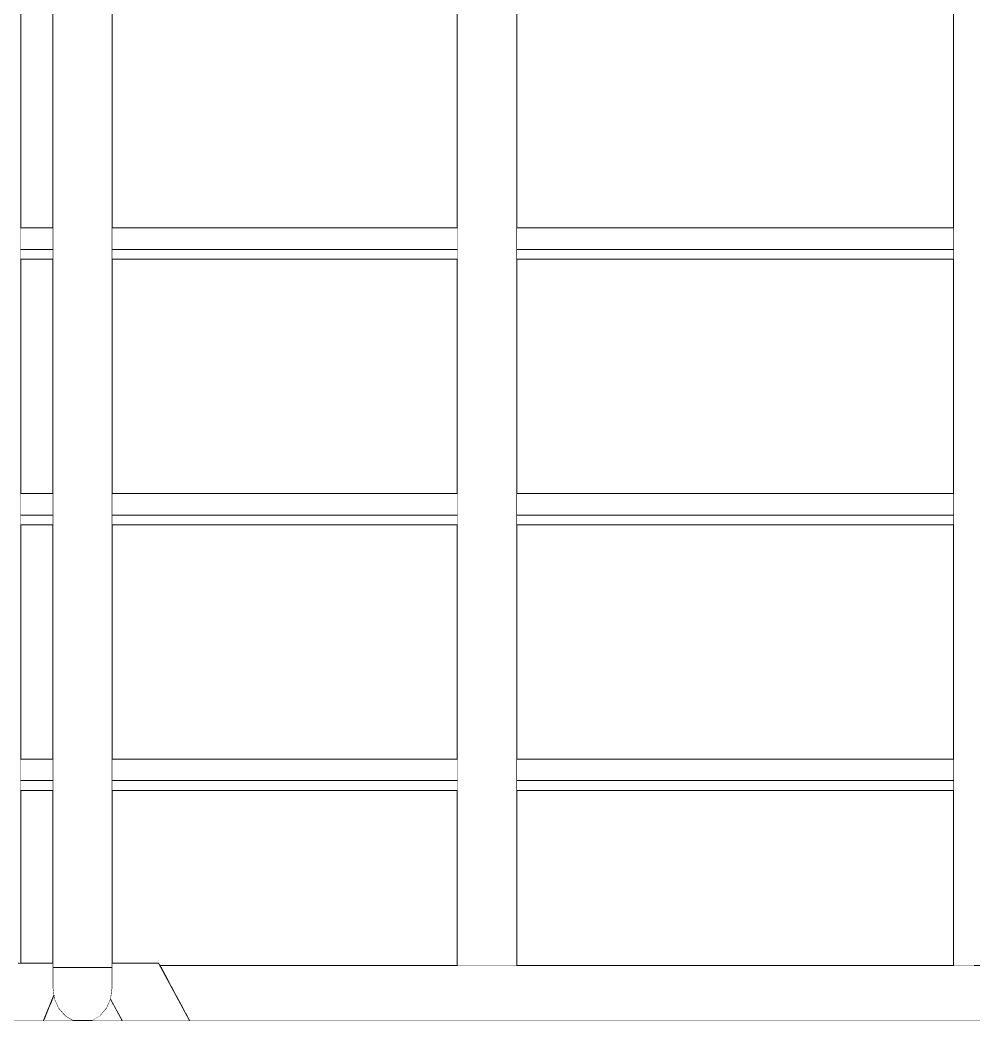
# Model space of a CAD drawing. Header units: millimetres. Extents: x -71878 to 121433, y -67383 to 83273.
# Drawn here: x 6745 to 8668, y -59652 to -57632 of the extents above; entities that cross this region are included whole.
import ezdxf

# ---------------------------------------------------------------- set-up
doc = ezdxf.new("R2010")
doc.units = ezdxf.units.MM
doc.header["$MEASUREMENT"] = 0
doc.set_wipeout_variables(frame=1)
doc.linetypes.add('Wipeout_Contour', pattern=[1000, 0, -1000])
for name, color, linetype in [('COLUMNAS', 7, 'Continuous'), ('ENTIRADO', 7, 'Continuous'), ('Vigas', 7, 'Continuous')]:
    doc.layers.add(name, color=color, linetype=linetype)
for name, color, linetype, lineweight, true_color in [('COLUMNAS_Pluma_Nº__23', 7, 'Continuous', 5, 0x646464), ('ENTIRADO_Pluma_Nº__23', 7, 'Continuous', 5, 0x646464), ('Vigas_Pluma_Nº__23', 7, 'Continuous', 5, 0x646464)]:
    doc.layers.add(name, color=color, linetype=linetype, lineweight=lineweight, true_color=true_color)

msp = doc.modelspace()

# ---------------------------------------------------------------- wipeouts: each hides what was drawn before it
at = {"color": 254, "linetype": 'Wipeout_Contour', "lineweight": 0, "ltscale": 118894.501375}
msp.add_wipeout([(6813.585, -59542.404), (6810.648, -59542.404), (6810.648, -59583.754), (6813.585, -59605.226)], dxfattribs=at).dxf.layer = 'Vigas'
at = {"color": 254, "linetype": 'Wipeout_Contour', "lineweight": 0, "ltscale": 119354.237953}
msp.add_wipeout([(6930.648, -59542.404), (6927.711, -59542.404), (6927.711, -59605.226), (6930.648, -59583.754)], dxfattribs=at).dxf.layer = 'Vigas'

# ---------------------------------------------------------------- next in the draw order: wipeouts: each hides what was drawn before it
at = {"color": 254, "linetype": 'Wipeout_Contour', "lineweight": 0, "ltscale": 118909.260805}
msp.add_wipeout([(6813.585, -59542.404), (6813.585, -59605.226), (6822.107, -59624.596), (6822.107, -59542.404)], dxfattribs=at).dxf.layer = 'Vigas'
at = {"color": 254, "linetype": 'Wipeout_Contour', "lineweight": 0, "ltscale": 119324.021412}
msp.add_wipeout([(6927.711, -59542.404), (6919.189, -59542.404), (6919.189, -59624.596), (6927.711, -59605.226)], dxfattribs=at).dxf.layer = 'Vigas'

# ---------------------------------------------------------------- next in the draw order: linework, layer by layer
at = {"layer": 'Vigas_Pluma_Nº__23', "linetype": 'Continuous'}
for p, q in [((6810.648, -59542.404), (6810.648, -59583.754)), ((6930.648, -59542.404), (6930.648, -59583.754))]:
    msp.add_line(p, q, dxfattribs=at)

# ---------------------------------------------------------------- next in the draw order: wipeouts: each hides what was drawn before it
at = {"color": 254, "linetype": 'Wipeout_Contour', "lineweight": 0, "ltscale": 119274.675511}
msp.add_wipeout([(6919.189, -59542.404), (6905.915, -59542.404), (6905.915, -59639.969), (6919.189, -59624.596)], dxfattribs=at).dxf.layer = 'Vigas'

# ---------------------------------------------------------------- next in the draw order: linework, layer by layer
at = {"layer": 'Vigas_Pluma_Nº__23', "linetype": 'Continuous'}
for p, q in [((6930.648, -59583.754), (6927.711, -59605.226)), ((6927.711, -59605.226), (6919.189, -59624.596))]:
    msp.add_line(p, q, dxfattribs=at)

# ---------------------------------------------------------------- next in the draw order: wipeouts: each hides what was drawn before it
at = {"color": 254, "linetype": 'Wipeout_Contour', "lineweight": 0, "ltscale": 120259.034342}
msp.add_wipeout([(6927.711, -57553.359), (6927.711, -59542.404), (6930.648, -59542.404), (6930.648, -57545.58)], dxfattribs=at).dxf.layer = 'COLUMNAS'
at = {"color": 254, "linetype": 'Wipeout_Contour', "lineweight": 0, "ltscale": 148996.946152}
msp.add_wipeout([(6905.915, -59542.404), (6889.189, -59542.404), (6889.189, -59649.01), (6890.592, -59649.01), (6905.915, -59639.969)], dxfattribs=at).dxf.layer = 'Vigas'

# ---------------------------------------------------------------- next in the draw order: linework, layer by layer
at = {"layer": 'Vigas_Pluma_Nº__23', "linetype": 'Continuous'}
msp.add_line((6919.189, -59624.596), (6905.915, -59639.969), dxfattribs=at)

# ---------------------------------------------------------------- next in the draw order: wipeouts: each hides what was drawn before it
at = {"color": 254, "linetype": 'Wipeout_Contour', "lineweight": 0, "ltscale": 120232.952166}
msp.add_wipeout([(6919.189, -57560.376), (6919.189, -59542.404), (6927.711, -59542.404), (6927.711, -57553.359)], dxfattribs=at).dxf.layer = 'COLUMNAS'
at = {"color": 254, "linetype": 'Wipeout_Contour', "lineweight": 0, "ltscale": 119140.193568}
msp.add_wipeout([(6889.189, -59542.404), (6870.648, -59542.404), (6870.648, -59649.01), (6889.189, -59649.01)], dxfattribs=at).dxf.layer = 'Vigas'

# ---------------------------------------------------------------- next in the draw order: linework, layer by layer
at = {"layer": 'COLUMNAS_Pluma_Nº__23', "linetype": 'Continuous'}
msp.add_line((6930.648, -57545.58), (6930.648, -59542.404), dxfattribs=at)
at = {"layer": 'Vigas_Pluma_Nº__23', "linetype": 'Continuous'}
msp.add_line((6905.915, -59639.969), (6890.592, -59649.01), dxfattribs=at)

# ---------------------------------------------------------------- next in the draw order: wipeouts: each hides what was drawn before it
at = {"color": 254, "linetype": 'Wipeout_Contour', "lineweight": 0, "ltscale": 120187.282426}
msp.add_wipeout([(6905.915, -57565.945), (6905.915, -59542.404), (6919.189, -59542.404), (6919.189, -57560.376)], dxfattribs=at).dxf.layer = 'COLUMNAS'
at = {"color": 254, "linetype": 'Wipeout_Contour', "lineweight": 0, "ltscale": 119067.365783}
msp.add_wipeout([(6870.648, -59542.404), (6852.107, -59542.404), (6852.107, -59649.01), (6870.648, -59649.01)], dxfattribs=at).dxf.layer = 'Vigas'

# ---------------------------------------------------------------- next in the draw order: linework, layer by layer
at = {"layer": 'COLUMNAS_Pluma_Nº__23', "linetype": 'Continuous'}
for p, q in [((6927.711, -59542.404), (6919.189, -59542.404)), ((6930.648, -59542.404), (6927.711, -59542.404))]:
    msp.add_line(p, q, dxfattribs=at)

# ---------------------------------------------------------------- next in the draw order: wipeouts: each hides what was drawn before it
at = {"color": 254, "linetype": 'Wipeout_Contour', "lineweight": 0, "ltscale": 120126.494298}
msp.add_wipeout([(6889.189, -57569.521), (6889.189, -59542.404), (6905.915, -59542.404), (6905.915, -57565.945)], dxfattribs=at).dxf.layer = 'COLUMNAS'
at = {"color": 254, "linetype": 'Wipeout_Contour', "lineweight": 0, "ltscale": 148745.595086}
msp.add_wipeout([(6852.107, -59542.404), (6835.381, -59542.404), (6835.381, -59639.969), (6850.704, -59649.01), (6852.107, -59649.01)], dxfattribs=at).dxf.layer = 'Vigas'

# ---------------------------------------------------------------- next in the draw order: linework, layer by layer
at = {"layer": 'COLUMNAS_Pluma_Nº__23', "linetype": 'Continuous'}
msp.add_line((6919.189, -59542.404), (6905.915, -59542.404), dxfattribs=at)

# ---------------------------------------------------------------- next in the draw order: wipeouts: each hides what was drawn before it
at = {"color": 254, "linetype": 'Wipeout_Contour', "lineweight": 0, "ltscale": 120056.538225}
msp.add_wipeout([(6870.648, -59542.404), (6889.189, -59542.404), (6889.189, -57569.521), (6870.648, -57570.753)], dxfattribs=at).dxf.layer = 'COLUMNAS'
at = {"color": 254, "linetype": 'Wipeout_Contour', "lineweight": 0, "ltscale": 118945.501964}
msp.add_wipeout([(6835.381, -59542.404), (6822.107, -59542.404), (6822.107, -59624.596), (6835.381, -59639.969)], dxfattribs=at).dxf.layer = 'Vigas'

# ---------------------------------------------------------------- next in the draw order: linework, layer by layer
at = {"layer": 'COLUMNAS_Pluma_Nº__23', "linetype": 'Continuous'}
msp.add_line((6905.915, -59542.404), (6889.189, -59542.404), dxfattribs=at)
at = {"layer": 'Vigas_Pluma_Nº__23', "linetype": 'Continuous'}
for p, q in [((6813.585, -59605.226), (6810.648, -59583.754)), ((6822.107, -59624.596), (6813.585, -59605.226)), ((6835.381, -59639.969), (6822.107, -59624.596)), ((6850.704, -59649.01), (6835.381, -59639.969))]:
    msp.add_line(p, q, dxfattribs=at)

# ---------------------------------------------------------------- next in the draw order: wipeouts: each hides what was drawn before it
at = {"color": 254, "linetype": 'Wipeout_Contour', "lineweight": 0, "ltscale": 119802.744731}
msp.add_wipeout([(6810.648, -57545.58), (6810.648, -59542.404), (6813.585, -59542.404), (6813.585, -57553.359)], dxfattribs=at).dxf.layer = 'COLUMNAS'
at = {"color": 254, "linetype": 'Wipeout_Contour', "lineweight": 0, "ltscale": 119984.262983}
msp.add_wipeout([(6852.107, -57569.521), (6852.107, -59542.404), (6870.648, -59542.404), (6870.648, -57570.753)], dxfattribs=at).dxf.layer = 'COLUMNAS'

# ---------------------------------------------------------------- next in the draw order: linework, layer by layer
at = {"layer": 'COLUMNAS_Pluma_Nº__23', "linetype": 'Continuous'}
msp.add_line((6889.189, -59542.404), (6870.648, -59542.404), dxfattribs=at)

# ---------------------------------------------------------------- next in the draw order: wipeouts: each hides what was drawn before it
at = {"color": 254, "linetype": 'Wipeout_Contour', "lineweight": 0, "ltscale": 119821.314988}
msp.add_wipeout([(6813.585, -57553.359), (6813.585, -59542.404), (6822.107, -59542.404), (6822.107, -57560.376)], dxfattribs=at).dxf.layer = 'COLUMNAS'
at = {"color": 254, "linetype": 'Wipeout_Contour', "lineweight": 0, "ltscale": 119916.745412}
msp.add_wipeout([(6835.381, -59542.404), (6852.107, -59542.404), (6852.107, -57569.521), (6835.381, -57565.945)], dxfattribs=at).dxf.layer = 'COLUMNAS'
at = {"color": 254, "linetype": 'Wipeout_Contour', "lineweight": 0, "ltscale": 131414.893305}
msp.add_wipeout([(2038.739, -59649.01), (2038.739, -59651.947), (17919.783, -59651.947), (17919.783, -59649.01)], dxfattribs=at).dxf.layer = 'Vigas'

# ---------------------------------------------------------------- next in the draw order: linework, layer by layer
at = {"layer": 'COLUMNAS_Pluma_Nº__23', "linetype": 'Continuous'}
for p, q in [((6810.648, -57545.58), (6810.648, -59542.404)), ((6870.648, -59542.404), (6852.107, -59542.404))]:
    msp.add_line(p, q, dxfattribs=at)
at = {"layer": 'Vigas_Pluma_Nº__23', "linetype": 'Continuous'}
msp.add_line((17919.783, -59649.01), (2038.739, -59649.01), dxfattribs=at)

# ---------------------------------------------------------------- next in the draw order: wipeouts: each hides what was drawn before it
at = {"color": 254, "linetype": 'Wipeout_Contour', "lineweight": 0, "ltscale": 119860.59696}
msp.add_wipeout([(6822.107, -59542.404), (6835.381, -59542.404), (6835.381, -57565.945), (6822.107, -57560.376)], dxfattribs=at).dxf.layer = 'COLUMNAS'

# ---------------------------------------------------------------- next in the draw order: linework, layer by layer
at = {"layer": 'COLUMNAS_Pluma_Nº__23', "linetype": 'Continuous'}
for p, q in [((6813.585, -59542.404), (6810.648, -59542.404)), ((6822.107, -59542.404), (6813.585, -59542.404)), ((6835.381, -59542.404), (6822.107, -59542.404)), ((6852.107, -59542.404), (6835.381, -59542.404))]:
    msp.add_line(p, q, dxfattribs=at)

# ---------------------------------------------------------------- next in the draw order: wipeouts: each hides what was drawn before it
at = {"color": 254, "linetype": 'Wipeout_Contour', "lineweight": 0, "ltscale": 118541.835716}
msp.add_wipeout([(6693.612, -59649.01), (6712.393, -59649.01), (6759.739, -59533.144), (6740.958, -59533.144)], dxfattribs=at).dxf.layer = 'COLUMNAS'
at = {"color": 254, "linetype": 'Wipeout_Contour', "lineweight": 0, "ltscale": 118867.448087}
msp.add_wipeout([(6792.596, -59646.9), (6791.734, -59649.01), (6850.704, -59649.01), (6847.127, -59646.9)], dxfattribs=at).dxf.layer = 'Vigas'
at = {"color": 254, "linetype": 'Wipeout_Contour', "lineweight": 0, "ltscale": 119262.559056}
msp.add_wipeout([(6894.169, -59646.9), (6890.592, -59649.01), (6950.424, -59649.01), (6949.291, -59646.9)], dxfattribs=at).dxf.layer = 'Vigas'
at = {"color": 254, "linetype": 'Wipeout_Contour', "lineweight": 0, "ltscale": 125319.929349}
msp.add_wipeout([(7085.119, -59646.9), (7086.252, -59649.01), (9834.52, -59649.01), (9835.383, -59646.9)], dxfattribs=at).dxf.layer = 'Vigas'

# ---------------------------------------------------------------- next in the draw order: wipeouts: each hides what was drawn before it
at = {"color": 254, "linetype": 'Wipeout_Contour', "lineweight": 0, "ltscale": 118618.428266}
msp.add_wipeout([(6712.393, -59649.01), (6732.619, -59649.01), (6779.965, -59533.144), (6759.739, -59533.144)], dxfattribs=at).dxf.layer = 'COLUMNAS'
at = {"color": 254, "linetype": 'Wipeout_Contour', "lineweight": 0, "ltscale": 148591.789339}
msp.add_wipeout([(6792.596, -59646.9), (6847.127, -59646.9), (6835.381, -59639.969), (6829.904, -59633.626), (6798.02, -59633.626)], dxfattribs=at).dxf.layer = 'Vigas'
at = {"color": 254, "linetype": 'Wipeout_Contour', "lineweight": 0, "ltscale": 149082.991378}
msp.add_wipeout([(6894.169, -59646.9), (6949.291, -59646.9), (6942.164, -59633.626), (6911.392, -59633.626), (6905.915, -59639.969)], dxfattribs=at).dxf.layer = 'Vigas'
at = {"color": 254, "linetype": 'Wipeout_Contour', "lineweight": 0, "ltscale": 125323.499042}
msp.add_wipeout([(7077.992, -59633.626), (7085.119, -59646.9), (9835.383, -59646.9), (9840.807, -59633.626)], dxfattribs=at).dxf.layer = 'Vigas'

# ---------------------------------------------------------------- next in the draw order: wipeouts: each hides what was drawn before it
at = {"color": 254, "linetype": 'Wipeout_Contour', "lineweight": 0, "ltscale": 148577.024804}
msp.add_wipeout([(6798.02, -59633.626), (6829.904, -59633.626), (6822.107, -59624.596), (6818.721, -59616.9), (6804.855, -59616.9)], dxfattribs=at).dxf.layer = 'Vigas'
at = {"color": 254, "linetype": 'Wipeout_Contour', "lineweight": 0, "ltscale": 149122.31382}
msp.add_wipeout([(6911.392, -59633.626), (6942.164, -59633.626), (6933.184, -59616.9), (6922.575, -59616.9), (6919.189, -59624.596)], dxfattribs=at).dxf.layer = 'Vigas'
at = {"color": 254, "linetype": 'Wipeout_Contour', "lineweight": 0, "ltscale": 125330.478094}
msp.add_wipeout([(9847.642, -59616.9), (7069.012, -59616.9), (7077.992, -59633.626), (9840.807, -59633.626)], dxfattribs=at).dxf.layer = 'Vigas'

# ---------------------------------------------------------------- next in the draw order: wipeouts: each hides what was drawn before it
at = {"color": 254, "linetype": 'Wipeout_Contour', "lineweight": 0, "ltscale": 148582.72149}
msp.add_wipeout([(6812.431, -59598.359), (6804.855, -59616.9), (6818.721, -59616.9), (6813.585, -59605.226), (6812.645, -59598.359)], dxfattribs=at).dxf.layer = 'Vigas'
at = {"color": 254, "linetype": 'Wipeout_Contour', "lineweight": 0, "ltscale": 125338.719385}
msp.add_wipeout([(9855.218, -59598.359), (7059.057, -59598.359), (7069.012, -59616.9), (9847.642, -59616.9)], dxfattribs=at).dxf.layer = 'Vigas'
at = {"color": 254, "linetype": 'Wipeout_Contour', "lineweight": 0, "ltscale": 89485.814565}
msp.add_wipeout([(6927.353, -59606.04), (6922.575, -59616.9), (6933.184, -59616.9)], dxfattribs=at).dxf.layer = 'Vigas'

# ---------------------------------------------------------------- next in the draw order: wipeouts: each hides what was drawn before it
at = {"color": 254, "linetype": 'Wipeout_Contour', "lineweight": 0, "ltscale": 118696.807743}
msp.add_wipeout([(6732.619, -59649.01), (6752.309, -59649.01), (6799.655, -59533.144), (6779.965, -59533.144)], dxfattribs=at).dxf.layer = 'COLUMNAS'
at = {"color": 254, "linetype": 'Wipeout_Contour', "lineweight": 0, "ltscale": 149317.003627}
msp.add_wipeout([(6930.648, -59533.144), (6930.648, -59552.435), (6982.499, -59649.01), (7002.148, -59649.01), (6939.939, -59533.144)], dxfattribs=at).dxf.layer = 'COLUMNAS'
at = {"color": 254, "linetype": 'Wipeout_Contour', "lineweight": 0, "ltscale": 125347.427339}
msp.add_wipeout([(7049.102, -59579.818), (7059.057, -59598.359), (9855.218, -59598.359), (9862.794, -59579.818)], dxfattribs=at).dxf.layer = 'Vigas'
at = {"color": 254, "linetype": 'Wipeout_Contour', "lineweight": 0, "ltscale": 89154.796985}
msp.add_wipeout([(6812.431, -59598.359), (6812.645, -59598.359), (6812.592, -59597.966)], dxfattribs=at).dxf.layer = 'Vigas'

# ---------------------------------------------------------------- next in the draw order: wipeouts: each hides what was drawn before it
at = {"color": 254, "linetype": 'Wipeout_Contour', "lineweight": 0, "ltscale": 148488.633159}
msp.add_wipeout([(6752.309, -59649.01), (6769.536, -59649.01), (6810.648, -59548.401), (6810.648, -59533.144), (6799.655, -59533.144)], dxfattribs=at).dxf.layer = 'COLUMNAS'
at = {"color": 254, "linetype": 'Wipeout_Contour', "lineweight": 0, "ltscale": 119416.221053}
msp.add_wipeout([(6930.648, -59582.498), (6966.359, -59649.01), (6982.499, -59649.01), (6930.648, -59552.435)], dxfattribs=at).dxf.layer = 'COLUMNAS'
at = {"color": 254, "linetype": 'Wipeout_Contour', "lineweight": 0, "ltscale": 125355.74966}
msp.add_wipeout([(7040.122, -59563.092), (7049.102, -59579.818), (9862.794, -59579.818), (9869.629, -59563.092)], dxfattribs=at).dxf.layer = 'Vigas'

# ---------------------------------------------------------------- next in the draw order: linework, layer by layer
at = {"layer": 'COLUMNAS_Pluma_Nº__23', "linetype": 'Continuous'}
for p, q in [((6740.958, -59533.144), (6759.739, -59533.144)), ((6759.739, -59533.144), (6779.965, -59533.144)), ((6779.965, -59533.144), (6799.655, -59533.144)), ((6799.655, -59533.144), (6810.648, -59533.144))]:
    msp.add_line(p, q, dxfattribs=at)

# ---------------------------------------------------------------- next in the draw order: wipeouts: each hides what was drawn before it
at = {"color": 254, "linetype": 'Wipeout_Contour', "lineweight": 0, "ltscale": 118791.44129}
msp.add_wipeout([(6810.648, -59548.4), (6769.536, -59649.01), (6782.614, -59649.01), (6810.648, -59580.406)], dxfattribs=at).dxf.layer = 'COLUMNAS'
at = {"color": 254, "linetype": 'Wipeout_Contour', "lineweight": 0, "ltscale": 125362.859846}
msp.add_wipeout([(7032.995, -59549.818), (7040.122, -59563.092), (9869.629, -59563.092), (9875.053, -59549.818)], dxfattribs=at).dxf.layer = 'Vigas'

# ---------------------------------------------------------------- next in the draw order: wipeouts: each hides what was drawn before it
at = {"color": 254, "linetype": 'Wipeout_Contour', "lineweight": 0, "ltscale": 148523.460216}
msp.add_wipeout([(6810.648, -59580.406), (6782.614, -59649.01), (6790.263, -59649.01), (6812.223, -59595.27), (6810.648, -59583.754)], dxfattribs=at).dxf.layer = 'COLUMNAS'
at = {"color": 254, "linetype": 'Wipeout_Contour', "lineweight": 0, "ltscale": 120228.849093}
msp.add_wipeout([(6743.231, -56309.842), (6743.231, -59533.144), (6746.167, -59533.144), (6746.167, -56288.493)], dxfattribs=at).dxf.layer = 'Vigas'
at = {"color": 254, "linetype": 'Wipeout_Contour', "lineweight": 0, "ltscale": 125368.043492}
msp.add_wipeout([(9878.536, -59541.295), (7028.42, -59541.295), (7032.995, -59549.818), (9875.053, -59549.818)], dxfattribs=at).dxf.layer = 'Vigas'

# ---------------------------------------------------------------- next in the draw order: linework, layer by layer
at = {"layer": 'Vigas_Pluma_Nº__23', "linetype": 'Continuous'}
msp.add_line((6746.167, -56288.493), (6746.167, -59533.144), dxfattribs=at)

# ---------------------------------------------------------------- next in the draw order: wipeouts: each hides what was drawn before it
at = {"color": 254, "linetype": 'Wipeout_Contour', "lineweight": 0, "ltscale": 118812.287442}
msp.add_wipeout([(6790.263, -59649.01), (6791.734, -59649.01), (6812.592, -59597.967), (6812.223, -59595.27)], dxfattribs=at).dxf.layer = 'COLUMNAS'
at = {"color": 254, "linetype": 'Wipeout_Contour', "lineweight": 0, "ltscale": 125370.774528}
msp.add_wipeout([(7026.843, -59538.359), (7028.419, -59541.295), (9878.535, -59541.295), (9879.735, -59538.359)], dxfattribs=at).dxf.layer = 'Vigas'

# ---------------------------------------------------------------- next in the draw order: linework, layer by layer
at = {"layer": 'COLUMNAS_Pluma_Nº__23', "linetype": 'Continuous'}
msp.add_line((6791.734, -59649.01), (6812.592, -59597.966), dxfattribs=at)
at = {"layer": 'Vigas_Pluma_Nº__23', "linetype": 'Continuous'}
msp.add_line((9879.736, -59538.359), (7026.841, -59538.359), dxfattribs=at)

# ---------------------------------------------------------------- next in the draw order: wipeouts: each hides what was drawn before it
at = {"color": 254, "linetype": 'Wipeout_Contour', "lineweight": 0, "ltscale": 120014.916473}
msp.add_wipeout([(6810.648, -58094.569), (6746.167, -58094.569), (6746.167, -58114.4), (6810.648, -58114.4)], dxfattribs=at).dxf.layer = 'ENTIRADO'
at = {"color": 254, "linetype": 'Wipeout_Contour', "lineweight": 0, "ltscale": 119524.957314}
msp.add_wipeout([(6746.167, -58629.975), (6746.167, -58649.806), (6810.648, -58649.806), (6810.648, -58629.975)], dxfattribs=at).dxf.layer = 'ENTIRADO'
at = {"color": 254, "linetype": 'Wipeout_Contour', "lineweight": 0, "ltscale": 119071.505798}
msp.add_wipeout([(6746.167, -59165.382), (6746.167, -59185.212), (6810.648, -59185.212), (6810.648, -59165.382)], dxfattribs=at).dxf.layer = 'ENTIRADO'

# ---------------------------------------------------------------- next in the draw order: linework, layer by layer
at = {"layer": 'ENTIRADO_Pluma_Nº__23', "linetype": 'Continuous'}
for p, q in [((6746.167, -58114.399), (6810.648, -58114.399)), ((6746.167, -58649.806), (6810.648, -58649.806)), ((6746.167, -59185.212), (6810.648, -59185.212))]:
    msp.add_line(p, q, dxfattribs=at)

# ---------------------------------------------------------------- next in the draw order: wipeouts: each hides what was drawn before it
at = {"color": 254, "linetype": 'Wipeout_Contour', "lineweight": 0, "ltscale": 119543.426248}
msp.add_wipeout([(6939.939, -59533.144), (7002.148, -59649.01), (7023.381, -59649.01), (6961.173, -59533.144)], dxfattribs=at).dxf.layer = 'COLUMNAS'
at = {"color": 254, "linetype": 'Wipeout_Contour', "lineweight": 0, "ltscale": 120045.014841}
msp.add_wipeout([(6746.167, -58051.146), (6746.167, -58094.569), (6810.648, -58094.569), (6810.648, -58051.146)], dxfattribs=at).dxf.layer = 'ENTIRADO'
at = {"color": 254, "linetype": 'Wipeout_Contour', "lineweight": 0, "ltscale": 119552.912244}
msp.add_wipeout([(6810.648, -58586.552), (6746.167, -58586.552), (6746.167, -58629.975), (6810.648, -58629.975)], dxfattribs=at).dxf.layer = 'ENTIRADO'
at = {"color": 254, "linetype": 'Wipeout_Contour', "lineweight": 0, "ltscale": 119097.292969}
msp.add_wipeout([(6746.167, -59165.381), (6810.648, -59165.381), (6810.648, -59121.959), (6746.167, -59121.959)], dxfattribs=at).dxf.layer = 'ENTIRADO'
at = {"color": 254, "linetype": 'Wipeout_Contour', "lineweight": 0, "ltscale": 123651.428745}
msp.add_wipeout([(7626.167, -56288.493), (7626.167, -59538.359), (7629.104, -59538.359), (7629.104, -56309.842)], dxfattribs=at).dxf.layer = 'Vigas'
at = {"color": 254, "linetype": 'Wipeout_Contour', "lineweight": 0, "ltscale": 127537.061317}
msp.add_wipeout([(8626.167, -56288.493), (8626.167, -59538.359), (8629.104, -59538.359), (8629.104, -56309.842)], dxfattribs=at).dxf.layer = 'Vigas'
at = {"color": 254, "linetype": 'Wipeout_Contour', "lineweight": 0, "ltscale": 124072.145907}
msp.add_wipeout([(7734.708, -56329.101), (7734.708, -59538.359), (7743.231, -59538.359), (7743.231, -56309.842)], dxfattribs=at).dxf.layer = 'Vigas'

# ---------------------------------------------------------------- next in the draw order: linework, layer by layer
at = {"layer": 'COLUMNAS_Pluma_Nº__23', "linetype": 'Continuous'}
msp.add_line((6930.648, -59533.144), (6939.939, -59533.144), dxfattribs=at)
at = {"layer": 'ENTIRADO_Pluma_Nº__23', "linetype": 'Continuous'}
for p, q in [((6746.167, -58051.146), (6810.648, -58051.146)), ((6746.167, -58094.569), (6810.648, -58094.569)), ((6746.167, -58586.552), (6810.648, -58586.552)), ((6746.167, -58629.975), (6810.648, -58629.975)), ((6746.167, -59121.959), (6810.648, -59121.959)), ((6746.167, -59165.382), (6810.648, -59165.382))]:
    msp.add_line(p, q, dxfattribs=at)

# ---------------------------------------------------------------- next in the draw order: wipeouts: each hides what was drawn before it
at = {"color": 254, "linetype": 'Wipeout_Contour', "lineweight": 0, "ltscale": 149216.13707}
msp.add_wipeout([(6928.541, -59599.159), (6955.306, -59649.01), (6966.359, -59649.01), (6930.648, -59582.498), (6930.648, -59583.754)], dxfattribs=at).dxf.layer = 'COLUMNAS'
at = {"color": 254, "linetype": 'Wipeout_Contour', "lineweight": 0, "ltscale": 123662.106501}
msp.add_wipeout([(7629.104, -56309.842), (7629.104, -59538.359), (7637.626, -59538.359), (7637.626, -56329.101)], dxfattribs=at).dxf.layer = 'Vigas'
at = {"color": 254, "linetype": 'Wipeout_Contour', "lineweight": 0, "ltscale": 127548.123946}
msp.add_wipeout([(8629.104, -56309.842), (8629.104, -59538.359), (8637.626, -59538.359), (8637.626, -56329.101)], dxfattribs=at).dxf.layer = 'Vigas'
at = {"color": 254, "linetype": 'Wipeout_Contour', "lineweight": 0, "ltscale": 124020.036237}
msp.add_wipeout([(7721.434, -59538.359), (7734.708, -59538.359), (7734.708, -56329.101), (7721.434, -56344.386)], dxfattribs=at).dxf.layer = 'Vigas'

# ---------------------------------------------------------------- next in the draw order: linework, layer by layer
at = {"layer": 'Vigas_Pluma_Nº__23', "linetype": 'Continuous'}
for p, q in [((7626.167, -56288.493), (7626.167, -59538.359)), ((8626.167, -56288.493), (8626.167, -59538.359))]:
    msp.add_line(p, q, dxfattribs=at)

# ---------------------------------------------------------------- next in the draw order: wipeouts: each hides what was drawn before it
at = {"color": 254, "linetype": 'Wipeout_Contour', "lineweight": 0, "ltscale": 119625.869584}
msp.add_wipeout([(6981.912, -59533.144), (6961.173, -59533.144), (7023.381, -59649.01), (7044.121, -59649.01)], dxfattribs=at).dxf.layer = 'COLUMNAS'
at = {"color": 254, "linetype": 'Wipeout_Contour', "lineweight": 0, "ltscale": 124105.920668}
msp.add_wipeout([(7746.167, -56288.493), (7743.231, -56309.842), (7743.231, -59538.359), (7746.167, -59538.359)], dxfattribs=at).dxf.layer = 'Vigas'
at = {"color": 254, "linetype": 'Wipeout_Contour', "lineweight": 0, "ltscale": 127580.989566}
msp.add_wipeout([(8637.626, -56329.101), (8637.626, -59538.359), (8650.9, -59538.359), (8650.9, -56344.386)], dxfattribs=at).dxf.layer = 'Vigas'
at = {"color": 254, "linetype": 'Wipeout_Contour', "lineweight": 0, "ltscale": 123954.680572}
msp.add_wipeout([(7704.708, -56354.199), (7704.708, -59538.359), (7721.434, -59538.359), (7721.434, -56344.386)], dxfattribs=at).dxf.layer = 'Vigas'

# ---------------------------------------------------------------- next in the draw order: linework, layer by layer
at = {"layer": 'COLUMNAS_Pluma_Nº__23', "linetype": 'Continuous'}
msp.add_line((6939.939, -59533.144), (6961.173, -59533.144), dxfattribs=at)
at = {"layer": 'Vigas_Pluma_Nº__23', "linetype": 'Continuous'}
msp.add_line((7746.167, -56288.493), (7746.167, -59538.359), dxfattribs=at)

# ---------------------------------------------------------------- next in the draw order: wipeouts: each hides what was drawn before it
at = {"color": 254, "linetype": 'Wipeout_Contour', "lineweight": 0, "ltscale": 119702.387665}
msp.add_wipeout([(7000.128, -59533.144), (6981.912, -59533.144), (7044.121, -59649.01), (7062.337, -59649.01)], dxfattribs=at).dxf.layer = 'COLUMNAS'
at = {"color": 254, "linetype": 'Wipeout_Contour', "lineweight": 0, "ltscale": 149185.81211}
msp.add_wipeout([(6927.711, -59605.226), (6927.353, -59606.04), (6950.424, -59649.01), (6955.306, -59649.01), (6928.541, -59599.159)], dxfattribs=at).dxf.layer = 'COLUMNAS'
at = {"color": 254, "linetype": 'Wipeout_Contour', "lineweight": 0, "ltscale": 121959.16782}
msp.add_wipeout([(6930.648, -58114.4), (7626.167, -58114.4), (7626.167, -58094.569), (6930.648, -58094.569)], dxfattribs=at).dxf.layer = 'ENTIRADO'
at = {"color": 254, "linetype": 'Wipeout_Contour', "lineweight": 0, "ltscale": 121476.991421}
msp.add_wipeout([(6930.648, -58649.806), (7626.167, -58649.806), (7626.167, -58629.975), (6930.648, -58629.975)], dxfattribs=at).dxf.layer = 'ENTIRADO'
at = {"color": 254, "linetype": 'Wipeout_Contour', "lineweight": 0, "ltscale": 121030.799016}
msp.add_wipeout([(6930.648, -59165.382), (6930.648, -59185.212), (7626.167, -59185.212), (7626.167, -59165.382)], dxfattribs=at).dxf.layer = 'ENTIRADO'
at = {"color": 254, "linetype": 'Wipeout_Contour', "lineweight": 0, "ltscale": 127632.432828}
msp.add_wipeout([(8650.9, -59538.359), (8667.626, -59538.359), (8667.626, -56354.199), (8650.9, -56344.386)], dxfattribs=at).dxf.layer = 'Vigas'
at = {"color": 254, "linetype": 'Wipeout_Contour', "lineweight": 0, "ltscale": 123882.468411}
msp.add_wipeout([(7686.167, -56357.58), (7686.167, -59538.359), (7704.708, -59538.359), (7704.708, -56354.199)], dxfattribs=at).dxf.layer = 'Vigas'

# ---------------------------------------------------------------- next in the draw order: linework, layer by layer
at = {"layer": 'COLUMNAS_Pluma_Nº__23', "linetype": 'Continuous'}
for p, q in [((6961.173, -59533.144), (6981.912, -59533.144)), ((6950.424, -59649.01), (6927.353, -59606.04))]:
    msp.add_line(p, q, dxfattribs=at)
at = {"layer": 'ENTIRADO_Pluma_Nº__23', "linetype": 'Continuous'}
for p, q in [((6930.648, -58114.399), (7626.167, -58114.399)), ((6930.648, -58649.806), (7626.167, -58649.806)), ((6930.648, -59185.212), (7626.167, -59185.212))]:
    msp.add_line(p, q, dxfattribs=at)

# ---------------------------------------------------------------- next in the draw order: wipeouts: each hides what was drawn before it
at = {"color": 254, "linetype": 'Wipeout_Contour', "lineweight": 0, "ltscale": 119765.489806}
msp.add_wipeout([(7014.037, -59533.144), (7000.128, -59533.144), (7062.337, -59649.01), (7076.246, -59649.01)], dxfattribs=at).dxf.layer = 'COLUMNAS'
at = {"color": 254, "linetype": 'Wipeout_Contour', "lineweight": 0, "ltscale": 121988.790045}
msp.add_wipeout([(6930.648, -58094.569), (7626.167, -58094.569), (7626.167, -58051.146), (6930.648, -58051.146)], dxfattribs=at).dxf.layer = 'ENTIRADO'
at = {"color": 254, "linetype": 'Wipeout_Contour', "lineweight": 0, "ltscale": 125492.938044}
msp.add_wipeout([(7746.167, -58094.569), (7746.167, -58114.4), (8626.167, -58114.4), (8626.167, -58094.569)], dxfattribs=at).dxf.layer = 'ENTIRADO'
at = {"color": 254, "linetype": 'Wipeout_Contour', "lineweight": 0, "ltscale": 121504.501417}
msp.add_wipeout([(6930.648, -58586.552), (6930.648, -58629.975), (7626.167, -58629.975), (7626.167, -58586.552)], dxfattribs=at).dxf.layer = 'ENTIRADO'
at = {"color": 254, "linetype": 'Wipeout_Contour', "lineweight": 0, "ltscale": 125024.361411}
msp.add_wipeout([(8626.167, -58629.975), (7746.167, -58629.975), (7746.167, -58649.806), (8626.167, -58649.806)], dxfattribs=at).dxf.layer = 'ENTIRADO'
at = {"color": 254, "linetype": 'Wipeout_Contour', "lineweight": 0, "ltscale": 121056.17189}
msp.add_wipeout([(7626.167, -59121.959), (6930.648, -59121.959), (6930.648, -59165.381), (7626.167, -59165.381)], dxfattribs=at).dxf.layer = 'ENTIRADO'
at = {"color": 254, "linetype": 'Wipeout_Contour', "lineweight": 0, "ltscale": 124590.844843}
msp.add_wipeout([(7746.167, -59165.382), (7746.167, -59185.212), (8626.167, -59185.212), (8626.167, -59165.382)], dxfattribs=at).dxf.layer = 'ENTIRADO'
at = {"color": 254, "linetype": 'Wipeout_Contour', "lineweight": 0, "ltscale": 123810.466099}
msp.add_wipeout([(7667.626, -56354.199), (7667.626, -59538.359), (7686.167, -59538.359), (7686.167, -56357.58)], dxfattribs=at).dxf.layer = 'Vigas'

# ---------------------------------------------------------------- next in the draw order: linework, layer by layer
at = {"layer": 'COLUMNAS_Pluma_Nº__23', "linetype": 'Continuous'}
msp.add_line((6981.912, -59533.144), (7000.128, -59533.144), dxfattribs=at)
at = {"layer": 'ENTIRADO_Pluma_Nº__23', "linetype": 'Continuous'}
for p, q in [((6930.648, -58051.146), (7626.167, -58051.146)), ((6930.648, -58094.569), (7626.167, -58094.569)), ((7746.167, -58114.399), (8626.167, -58114.399)), ((6930.648, -58586.552), (7626.167, -58586.552)), ((6930.648, -58629.975), (7626.167, -58629.975)), ((7746.167, -58649.806), (8626.167, -58649.806)), ((6930.648, -59121.959), (7626.167, -59121.959)), ((6930.648, -59165.382), (7626.167, -59165.382)), ((7746.167, -59185.212), (8626.167, -59185.212))]:
    msp.add_line(p, q, dxfattribs=at)

# ---------------------------------------------------------------- next in the draw order: wipeouts: each hides what was drawn before it
at = {"color": 254, "linetype": 'Wipeout_Contour', "lineweight": 0, "ltscale": 119808.998407}
msp.add_wipeout([(7014.037, -59533.144), (7076.246, -59649.01), (7084.486, -59649.01), (7022.278, -59533.144)], dxfattribs=at).dxf.layer = 'COLUMNAS'
at = {"color": 254, "linetype": 'Wipeout_Contour', "lineweight": 0, "ltscale": 125521.727999}
msp.add_wipeout([(7746.167, -58051.146), (7746.167, -58094.569), (8626.167, -58094.569), (8626.167, -58051.146)], dxfattribs=at).dxf.layer = 'ENTIRADO'
at = {"color": 254, "linetype": 'Wipeout_Contour', "lineweight": 0, "ltscale": 125051.091914}
msp.add_wipeout([(7746.167, -58629.975), (8626.167, -58629.975), (8626.167, -58586.552), (7746.167, -58586.552)], dxfattribs=at).dxf.layer = 'ENTIRADO'
at = {"color": 254, "linetype": 'Wipeout_Contour', "lineweight": 0, "ltscale": 124615.494323}
msp.add_wipeout([(7746.167, -59165.382), (8626.167, -59165.382), (8626.167, -59121.959), (7746.167, -59121.959)], dxfattribs=at).dxf.layer = 'ENTIRADO'
at = {"color": 254, "linetype": 'Wipeout_Contour', "lineweight": 0, "ltscale": 123745.727878}
msp.add_wipeout([(7650.9, -59538.359), (7667.626, -59538.359), (7667.626, -56354.199), (7650.9, -56344.386)], dxfattribs=at).dxf.layer = 'Vigas'

# ---------------------------------------------------------------- next in the draw order: linework, layer by layer
at = {"layer": 'ENTIRADO_Pluma_Nº__23', "linetype": 'Continuous'}
for p, q in [((7746.167, -58051.146), (8626.167, -58051.146)), ((7746.167, -58094.569), (8626.167, -58094.569)), ((7746.167, -58586.552), (8626.167, -58586.552)), ((7746.167, -58629.975), (8626.167, -58629.975)), ((7746.167, -59121.959), (8626.167, -59121.959)), ((7746.167, -59165.382), (8626.167, -59165.382))]:
    msp.add_line(p, q, dxfattribs=at)

# ---------------------------------------------------------------- next in the draw order: wipeouts: each hides what was drawn before it
at = {"color": 254, "linetype": 'Wipeout_Contour', "lineweight": 0, "ltscale": 119828.653276}
msp.add_wipeout([(7024.043, -59533.144), (7022.278, -59533.144), (7084.486, -59649.01), (7086.252, -59649.01)], dxfattribs=at).dxf.layer = 'COLUMNAS'
at = {"color": 254, "linetype": 'Wipeout_Contour', "lineweight": 0, "ltscale": 123694.602604}
msp.add_wipeout([(7637.626, -56329.101), (7637.626, -59538.359), (7650.9, -59538.359), (7650.9, -56344.386)], dxfattribs=at).dxf.layer = 'Vigas'

# ---------------------------------------------------------------- next in the draw order: linework, layer by layer
at = {"layer": 'COLUMNAS_Pluma_Nº__23', "linetype": 'Continuous'}
for p, q in [((7000.128, -59533.144), (7014.037, -59533.144)), ((7014.037, -59533.144), (7022.278, -59533.144)), ((7022.278, -59533.144), (7024.043, -59533.144)), ((7086.252, -59649.01), (7024.043, -59533.144))]:
    msp.add_line(p, q, dxfattribs=at)

doc.saveas('drawing.dxf')
